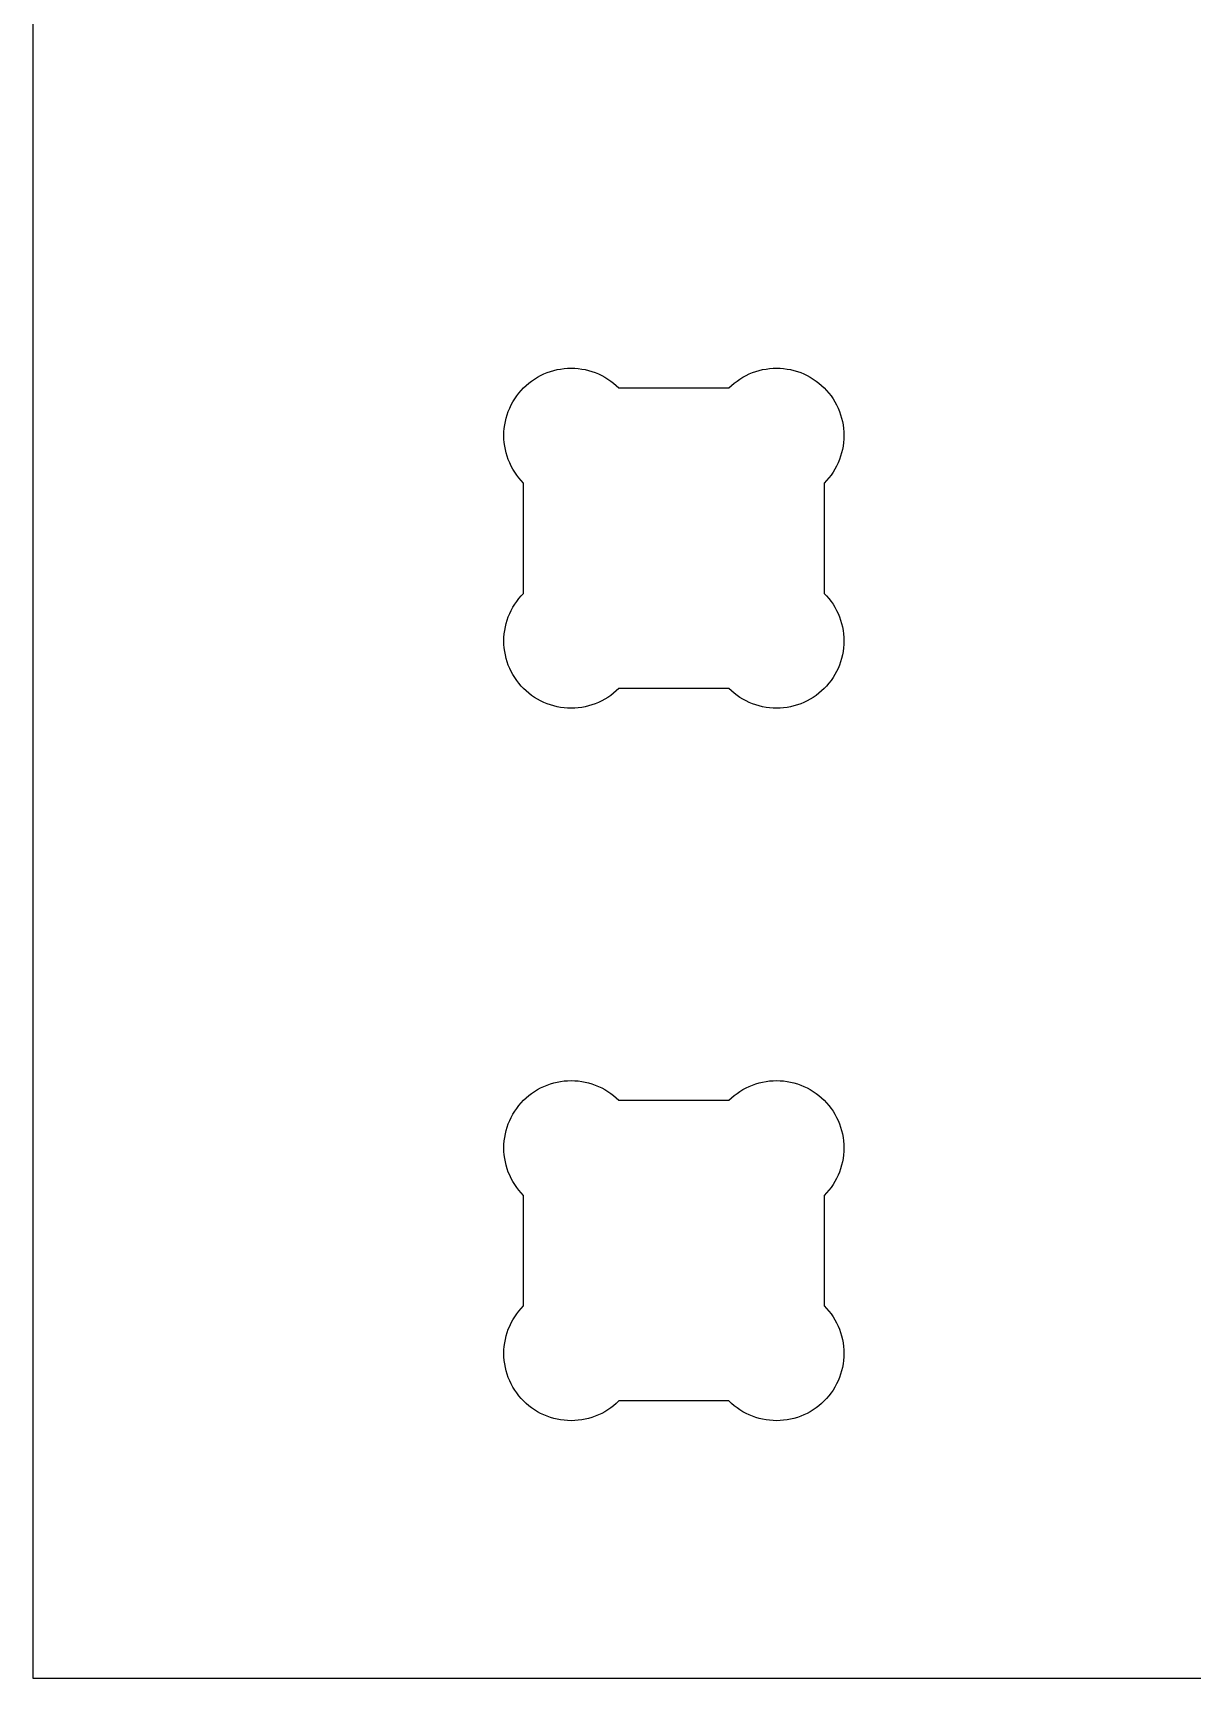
# Model space of a CAD drawing. Header units: metres. Extents: x 0 to 406, y 0 to 165.
# Drawn here: x 0 to 51.7, y 0 to 73.3 of the extents above; entities that cross this region are included whole.
import ezdxf

# ---------------------------------------------------------------- set-up
doc = ezdxf.new("R2010")
doc.units = ezdxf.units.M

msp = doc.modelspace()

# ---------------------------------------------------------------- linework, layer by layer
for p, q in [((0, 165.1), (0, 0)), ((22.3624, 57.8947), (22.4963, 57.9768)), ((22.4963, 57.9768), (22.6343, 58.0517)), ((22.6343, 58.0517), (22.7761, 58.1193)), ((22.7761, 58.1193), (22.9212, 58.1794)), ((22.9212, 58.1794), (23.0693, 58.2318)), ((23.0693, 58.2318), (23.2199, 58.2765)), ((23.2199, 58.2765), (23.3726, 58.3131)), ((23.3726, 58.3131), (23.527, 58.3417)), ((23.527, 58.3417), (23.6827, 58.3622)), ((23.6827, 58.3622), (23.8393, 58.3746)), ((23.8393, 58.3746), (23.9963, 58.3787)), ((23.9963, 58.3787), (24.1533, 58.3746)), ((24.1533, 58.3746), (24.3099, 58.3622)), ((24.3099, 58.3622), (24.4656, 58.3417)), ((24.4656, 58.3417), (24.6201, 58.3131)), ((24.6201, 58.3131), (24.7728, 58.2765)), ((24.7728, 58.2765), (24.9234, 58.2318)), ((24.9234, 58.2318), (25.0714, 58.1794)), ((25.0714, 58.1794), (25.2165, 58.1193)), ((25.2165, 58.1193), (25.3583, 58.0517)), ((25.3583, 58.0517), (25.4963, 57.9768)), ((25.4963, 57.9768), (25.6302, 57.8947)), ((31.5198, 57.8947), (31.6537, 57.9768)), ((31.6537, 57.9768), (31.7917, 58.0517)), ((31.7917, 58.0517), (31.9335, 58.1193)), ((31.9335, 58.1193), (32.0786, 58.1794)), ((32.0786, 58.1794), (32.2266, 58.2318)), ((32.2266, 58.2318), (32.3772, 58.2765)), ((32.3772, 58.2765), (32.5299, 58.3131)), ((32.5299, 58.3131), (32.6844, 58.3417)), ((32.6844, 58.3417), (32.8401, 58.3622)), ((32.8401, 58.3622), (32.9967, 58.3746)), ((32.9967, 58.3746), (33.1537, 58.3787)), ((33.1537, 58.3787), (33.3107, 58.3746)), ((33.3107, 58.3746), (33.4673, 58.3622)), ((33.4673, 58.3622), (33.623, 58.3417)), ((33.623, 58.3417), (33.7774, 58.3131)), ((33.7774, 58.3131), (33.9301, 58.2765)), ((33.9301, 58.2765), (34.0807, 58.2318)), ((34.0807, 58.2318), (34.2288, 58.1794)), ((34.2288, 58.1794), (34.3739, 58.1193)), ((34.3739, 58.1193), (34.5157, 58.0517)), ((34.5157, 58.0517), (34.6537, 57.9768)), ((34.6537, 57.9768), (34.7876, 57.8947)), ((21.5693, 57.142), (21.6649, 57.2666)), ((21.6649, 57.2666), (21.7669, 57.3861)), ((21.7669, 57.3861), (21.875, 57.5)), ((21.875, 57.5), (21.9889, 57.6081)), ((21.9889, 57.6081), (22.1084, 57.7101)), ((22.1084, 57.7101), (22.233, 57.8057)), ((22.233, 57.8057), (22.3624, 57.8947)), ((25.6302, 57.8947), (25.7597, 57.8057)), ((25.7597, 57.8057), (25.8843, 57.7101)), ((25.8843, 57.7101), (26.0037, 57.6081)), ((26.0037, 57.6081), (26.1176, 57.5)), ((26.1176, 57.5), (31.0324, 57.5)), ((31.0324, 57.5), (31.1463, 57.6081)), ((31.1463, 57.6081), (31.2657, 57.7101)), ((31.2657, 57.7101), (31.3903, 57.8057)), ((31.3903, 57.8057), (31.5198, 57.8947)), ((34.7876, 57.8947), (34.917, 57.8057)), ((34.917, 57.8057), (35.0416, 57.7101)), ((35.0416, 57.7101), (35.1611, 57.6081)), ((35.1611, 57.6081), (35.275, 57.5)), ((35.275, 57.5), (35.3831, 57.3861)), ((35.3831, 57.3861), (35.4851, 57.2666)), ((35.4851, 57.2666), (35.5807, 57.142)), ((21.1956, 56.4538), (21.2557, 56.5989)), ((21.2557, 56.5989), (21.3233, 56.7407)), ((21.3233, 56.7407), (21.3982, 56.8787)), ((21.3982, 56.8787), (21.4803, 57.0126)), ((21.4803, 57.0126), (21.5693, 57.142)), ((35.5807, 57.142), (35.6697, 57.0126)), ((35.6697, 57.0126), (35.7518, 56.8787)), ((35.7518, 56.8787), (35.8267, 56.7407)), ((35.8267, 56.7407), (35.8943, 56.5989)), ((35.8943, 56.5989), (35.9544, 56.4538)), ((21.0128, 55.6923), (21.0333, 55.848)), ((21.0333, 55.848), (21.0619, 56.0024)), ((21.0619, 56.0024), (21.0985, 56.1551)), ((21.0985, 56.1551), (21.1432, 56.3057)), ((21.1432, 56.3057), (21.1956, 56.4538)), ((35.9544, 56.4538), (36.0068, 56.3057)), ((36.0068, 56.3057), (36.0515, 56.1551)), ((36.0515, 56.1551), (36.0881, 56.0024)), ((36.0881, 56.0024), (36.1167, 55.848)), ((36.1167, 55.848), (36.1372, 55.6923)), ((20.9963, 55.3787), (21.0004, 55.5357)), ((21.0004, 55.2217), (20.9963, 55.3787)), ((21.0004, 55.5357), (21.0128, 55.6923)), ((21.0128, 55.0651), (21.0004, 55.2217)), ((21.0333, 54.9094), (21.0128, 55.0651)), ((36.1372, 55.0651), (36.1167, 54.9094)), ((36.1372, 55.6923), (36.1496, 55.5357)), ((36.1496, 55.2217), (36.1372, 55.0651)), ((36.1496, 55.5357), (36.1537, 55.3787)), ((36.1537, 55.3787), (36.1496, 55.2217)), ((21.0619, 54.7549), (21.0333, 54.9094)), ((21.0985, 54.6022), (21.0619, 54.7549)), ((21.1432, 54.4516), (21.0985, 54.6022)), ((21.1956, 54.3036), (21.1432, 54.4516)), ((21.2557, 54.1585), (21.1956, 54.3036)), ((35.9544, 54.3036), (35.8943, 54.1585)), ((36.0068, 54.4516), (35.9544, 54.3036)), ((36.0515, 54.6022), (36.0068, 54.4516)), ((36.0881, 54.7549), (36.0515, 54.6022)), ((36.1167, 54.9094), (36.0881, 54.7549)), ((21.3233, 54.0167), (21.2557, 54.1585)), ((21.3982, 53.8787), (21.3233, 54.0167)), ((21.4803, 53.7448), (21.3982, 53.8787)), ((21.5693, 53.6153), (21.4803, 53.7448)), ((21.6649, 53.4907), (21.5693, 53.6153)), ((35.5807, 53.6153), (35.4851, 53.4907)), ((35.6697, 53.7448), (35.5807, 53.6153)), ((35.7518, 53.8787), (35.6697, 53.7448)), ((35.8267, 54.0167), (35.7518, 53.8787)), ((35.8943, 54.1585), (35.8267, 54.0167)), ((21.7669, 53.3713), (21.6649, 53.4907)), ((21.875, 53.2574), (21.7669, 53.3713)), ((21.875, 48.3426), (21.875, 53.2574)), ((35.3831, 53.3713), (35.275, 53.2574)), ((35.275, 53.2574), (35.275, 48.3426)), ((35.4851, 53.4907), (35.3831, 53.3713)), ((21.3233, 47.5833), (21.3982, 47.7213)), ((21.3982, 47.7213), (21.4803, 47.8552)), ((21.4803, 47.8552), (21.5693, 47.9847)), ((21.5693, 47.9847), (21.6649, 48.1093)), ((21.6649, 48.1093), (21.7669, 48.2287)), ((21.7669, 48.2287), (21.875, 48.3426)), ((35.275, 48.3426), (35.3831, 48.2287)), ((35.3831, 48.2287), (35.4851, 48.1093)), ((35.4851, 48.1093), (35.5807, 47.9847)), ((35.5807, 47.9847), (35.6697, 47.8552)), ((35.6697, 47.8552), (35.7518, 47.7213)), ((35.7518, 47.7213), (35.8267, 47.5833)), ((21.0619, 46.8451), (21.0985, 46.9978)), ((21.0985, 46.9978), (21.1432, 47.1484)), ((21.1432, 47.1484), (21.1956, 47.2964)), ((21.1956, 47.2964), (21.2557, 47.4415)), ((21.2557, 47.4415), (21.3233, 47.5833)), ((35.8267, 47.5833), (35.8943, 47.4415)), ((35.8943, 47.4415), (35.9544, 47.2964)), ((35.9544, 47.2964), (36.0068, 47.1484)), ((36.0068, 47.1484), (36.0515, 46.9978)), ((36.0515, 46.9978), (36.0881, 46.8451)), ((20.9963, 46.2213), (21.0004, 46.3783)), ((21.0004, 46.0643), (20.9963, 46.2213)), ((21.0004, 46.3783), (21.0128, 46.5349)), ((21.0128, 46.5349), (21.0333, 46.6906)), ((21.0333, 46.6906), (21.0619, 46.8451)), ((36.0881, 46.8451), (36.1167, 46.6906)), ((36.1167, 46.6906), (36.1372, 46.5349)), ((36.1372, 46.5349), (36.1496, 46.3783)), ((36.1496, 46.3783), (36.1537, 46.2213)), ((36.1537, 46.2213), (36.1496, 46.0643)), ((21.0128, 45.9077), (21.0004, 46.0643)), ((21.0333, 45.752), (21.0128, 45.9077)), ((21.0619, 45.5976), (21.0333, 45.752)), ((21.0985, 45.4449), (21.0619, 45.5976)), ((36.0881, 45.5976), (36.0515, 45.4449)), ((36.1167, 45.752), (36.0881, 45.5976)), ((36.1372, 45.9077), (36.1167, 45.752)), ((36.1496, 46.0643), (36.1372, 45.9077)), ((21.1432, 45.2943), (21.0985, 45.4449)), ((21.1956, 45.1462), (21.1432, 45.2943)), ((21.2557, 45.0011), (21.1956, 45.1462)), ((21.3233, 44.8593), (21.2557, 45.0011)), ((21.3982, 44.7213), (21.3233, 44.8593)), ((35.8267, 44.8593), (35.7518, 44.7213)), ((35.8943, 45.0011), (35.8267, 44.8593)), ((35.9544, 45.1462), (35.8943, 45.0011)), ((36.0068, 45.2943), (35.9544, 45.1462)), ((36.0515, 45.4449), (36.0068, 45.2943)), ((21.4803, 44.5874), (21.3982, 44.7213)), ((21.5693, 44.458), (21.4803, 44.5874)), ((21.6649, 44.3334), (21.5693, 44.458)), ((21.7669, 44.2139), (21.6649, 44.3334)), ((21.875, 44.1), (21.7669, 44.2139)), ((21.9889, 43.9919), (21.875, 44.1)), ((26.1176, 44.1), (26.0037, 43.9919)), ((31.0324, 44.1), (26.1176, 44.1)), ((31.1463, 43.9919), (31.0324, 44.1)), ((35.275, 44.1), (35.1611, 43.9919)), ((35.3831, 44.2139), (35.275, 44.1)), ((35.4851, 44.3334), (35.3831, 44.2139)), ((35.5807, 44.458), (35.4851, 44.3334)), ((35.6697, 44.5874), (35.5807, 44.458)), ((35.7518, 44.7213), (35.6697, 44.5874)), ((22.1084, 43.8899), (21.9889, 43.9919)), ((22.233, 43.7943), (22.1084, 43.8899)), ((22.3624, 43.7053), (22.233, 43.7943)), ((22.4963, 43.6232), (22.3624, 43.7053)), ((22.6343, 43.5483), (22.4963, 43.6232)), ((22.7761, 43.4807), (22.6343, 43.5483)), ((22.9212, 43.4206), (22.7761, 43.4807)), ((23.0693, 43.3682), (22.9212, 43.4206)), ((23.2199, 43.3235), (23.0693, 43.3682)), ((23.3726, 43.2869), (23.2199, 43.3235)), ((23.527, 43.2583), (23.3726, 43.2869)), ((24.6201, 43.2869), (24.4656, 43.2583)), ((24.7728, 43.3235), (24.6201, 43.2869)), ((24.9234, 43.3682), (24.7728, 43.3235)), ((25.0714, 43.4206), (24.9234, 43.3682)), ((25.2165, 43.4807), (25.0714, 43.4206)), ((25.3583, 43.5483), (25.2165, 43.4807)), ((25.4963, 43.6232), (25.3583, 43.5483)), ((25.6302, 43.7053), (25.4963, 43.6232)), ((25.7597, 43.7943), (25.6302, 43.7053)), ((25.8843, 43.8899), (25.7597, 43.7943)), ((26.0037, 43.9919), (25.8843, 43.8899)), ((31.2657, 43.8899), (31.1463, 43.9919)), ((31.3903, 43.7943), (31.2657, 43.8899)), ((31.5198, 43.7053), (31.3903, 43.7943)), ((31.6537, 43.6232), (31.5198, 43.7053)), ((31.7917, 43.5483), (31.6537, 43.6232)), ((31.9335, 43.4807), (31.7917, 43.5483)), ((32.0786, 43.4206), (31.9335, 43.4807)), ((32.2266, 43.3682), (32.0786, 43.4206)), ((32.3772, 43.3235), (32.2266, 43.3682)), ((32.5299, 43.2869), (32.3772, 43.3235)), ((32.6844, 43.2583), (32.5299, 43.2869)), ((33.7774, 43.2869), (33.623, 43.2583)), ((33.9301, 43.3235), (33.7774, 43.2869)), ((34.0807, 43.3682), (33.9301, 43.3235)), ((34.2288, 43.4206), (34.0807, 43.3682)), ((34.3739, 43.4807), (34.2288, 43.4206)), ((34.5157, 43.5483), (34.3739, 43.4807)), ((34.6537, 43.6232), (34.5157, 43.5483)), ((34.7876, 43.7053), (34.6537, 43.6232)), ((34.917, 43.7943), (34.7876, 43.7053)), ((35.0416, 43.8899), (34.917, 43.7943)), ((35.1611, 43.9919), (35.0416, 43.8899)), ((23.6827, 43.2378), (23.527, 43.2583)), ((23.8393, 43.2254), (23.6827, 43.2378)), ((23.9963, 43.2213), (23.8393, 43.2254)), ((24.1533, 43.2254), (23.9963, 43.2213)), ((24.3099, 43.2378), (24.1533, 43.2254)), ((24.4656, 43.2583), (24.3099, 43.2378)), ((32.8401, 43.2378), (32.6844, 43.2583)), ((32.9967, 43.2254), (32.8401, 43.2378)), ((33.1537, 43.2213), (32.9967, 43.2254)), ((33.3107, 43.2254), (33.1537, 43.2213)), ((33.4673, 43.2378), (33.3107, 43.2254)), ((33.623, 43.2583), (33.4673, 43.2378)), ((22.7761, 26.3693), (22.9212, 26.4294)), ((22.9212, 26.4294), (23.0693, 26.4818)), ((23.0693, 26.4818), (23.2199, 26.5265)), ((23.2199, 26.5265), (23.3726, 26.5631)), ((23.3726, 26.5631), (23.527, 26.5917)), ((23.527, 26.5917), (23.6827, 26.6122)), ((23.6827, 26.6122), (23.8393, 26.6246)), ((23.8393, 26.6246), (23.9963, 26.6287)), ((23.9963, 26.6287), (24.1533, 26.6246)), ((24.1533, 26.6246), (24.3099, 26.6122)), ((24.3099, 26.6122), (24.4656, 26.5917)), ((24.4656, 26.5917), (24.6201, 26.5631)), ((24.6201, 26.5631), (24.7728, 26.5265)), ((24.7728, 26.5265), (24.9234, 26.4818)), ((24.9234, 26.4818), (25.0714, 26.4294)), ((25.0714, 26.4294), (25.2165, 26.3693)), ((31.9335, 26.3693), (32.0786, 26.4294)), ((32.0786, 26.4294), (32.2266, 26.4818)), ((32.2266, 26.4818), (32.3772, 26.5265)), ((32.3772, 26.5265), (32.5299, 26.5631)), ((32.5299, 26.5631), (32.6844, 26.5917)), ((32.6844, 26.5917), (32.8401, 26.6122)), ((32.8401, 26.6122), (32.9967, 26.6246)), ((32.9967, 26.6246), (33.1537, 26.6287)), ((33.1537, 26.6287), (33.3107, 26.6246)), ((33.3107, 26.6246), (33.4673, 26.6122)), ((33.4673, 26.6122), (33.623, 26.5917)), ((33.623, 26.5917), (33.7774, 26.5631)), ((33.7774, 26.5631), (33.9301, 26.5265)), ((33.9301, 26.5265), (34.0807, 26.4818)), ((34.0807, 26.4818), (34.2288, 26.4294)), ((34.2288, 26.4294), (34.3739, 26.3693)), ((21.7669, 25.6361), (21.875, 25.75)), ((21.875, 25.75), (21.9889, 25.8581)), ((21.9889, 25.8581), (22.1084, 25.9601)), ((22.1084, 25.9601), (22.233, 26.0557)), ((22.233, 26.0557), (22.3624, 26.1447)), ((22.3624, 26.1447), (22.4963, 26.2268)), ((22.4963, 26.2268), (22.6343, 26.3017)), ((22.6343, 26.3017), (22.7761, 26.3693)), ((25.2165, 26.3693), (25.3583, 26.3017)), ((25.3583, 26.3017), (25.4963, 26.2268)), ((25.4963, 26.2268), (25.6302, 26.1447)), ((25.6302, 26.1447), (25.7597, 26.0557)), ((25.7597, 26.0557), (25.8843, 25.9601)), ((25.8843, 25.9601), (26.0037, 25.8581)), ((26.0037, 25.8581), (26.1176, 25.75)), ((26.1176, 25.75), (31.0324, 25.75)), ((31.0324, 25.75), (31.1463, 25.8581)), ((31.1463, 25.8581), (31.2657, 25.9601)), ((31.2657, 25.9601), (31.3903, 26.0557)), ((31.3903, 26.0557), (31.5198, 26.1447)), ((31.5198, 26.1447), (31.6537, 26.2268)), ((31.6537, 26.2268), (31.7917, 26.3017)), ((31.7917, 26.3017), (31.9335, 26.3693)), ((34.3739, 26.3693), (34.5157, 26.3017)), ((34.5157, 26.3017), (34.6537, 26.2268)), ((34.6537, 26.2268), (34.7876, 26.1447)), ((34.7876, 26.1447), (34.917, 26.0557)), ((34.917, 26.0557), (35.0416, 25.9601)), ((35.0416, 25.9601), (35.1611, 25.8581)), ((35.1611, 25.8581), (35.275, 25.75)), ((35.275, 25.75), (35.3831, 25.6361)), ((21.2557, 24.8489), (21.3233, 24.9907)), ((21.3233, 24.9907), (21.3982, 25.1287)), ((21.3982, 25.1287), (21.4803, 25.2626)), ((21.4803, 25.2626), (21.5693, 25.392)), ((21.5693, 25.392), (21.6649, 25.5166)), ((21.6649, 25.5166), (21.7669, 25.6361)), ((35.3831, 25.6361), (35.4851, 25.5166)), ((35.4851, 25.5166), (35.5807, 25.392)), ((35.5807, 25.392), (35.6697, 25.2626)), ((35.6697, 25.2626), (35.7518, 25.1287)), ((35.7518, 25.1287), (35.8267, 24.9907)), ((35.8267, 24.9907), (35.8943, 24.8489)), ((21.0333, 24.098), (21.0619, 24.2524)), ((21.0619, 24.2524), (21.0985, 24.4051)), ((21.0985, 24.4051), (21.1432, 24.5557)), ((21.1432, 24.5557), (21.1956, 24.7038)), ((21.1956, 24.7038), (21.2557, 24.8489)), ((35.8943, 24.8489), (35.9544, 24.7038)), ((35.9544, 24.7038), (36.0068, 24.5557)), ((36.0068, 24.5557), (36.0515, 24.4051)), ((36.0515, 24.4051), (36.0881, 24.2524)), ((36.0881, 24.2524), (36.1167, 24.098)), ((20.9963, 23.6287), (21.0004, 23.7857)), ((21.0004, 23.4717), (20.9963, 23.6287)), ((21.0004, 23.7857), (21.0128, 23.9423)), ((21.0128, 23.3151), (21.0004, 23.4717)), ((21.0128, 23.9423), (21.0333, 24.098)), ((36.1167, 24.098), (36.1372, 23.9423)), ((36.1372, 23.9423), (36.1496, 23.7857)), ((36.1496, 23.4717), (36.1372, 23.3151)), ((36.1496, 23.7857), (36.1537, 23.6287)), ((36.1537, 23.6287), (36.1496, 23.4717)), ((21.0333, 23.1594), (21.0128, 23.3151)), ((21.0619, 23.0049), (21.0333, 23.1594)), ((21.0985, 22.8522), (21.0619, 23.0049)), ((21.1432, 22.7016), (21.0985, 22.8522)), ((36.0515, 22.8522), (36.0068, 22.7016)), ((36.0881, 23.0049), (36.0515, 22.8522)), ((36.1167, 23.1594), (36.0881, 23.0049)), ((36.1372, 23.3151), (36.1167, 23.1594)), ((21.1956, 22.5536), (21.1432, 22.7016)), ((21.2557, 22.4085), (21.1956, 22.5536)), ((21.3233, 22.2667), (21.2557, 22.4085)), ((21.3982, 22.1287), (21.3233, 22.2667)), ((21.4803, 21.9948), (21.3982, 22.1287)), ((35.7518, 22.1287), (35.6697, 21.9948)), ((35.8267, 22.2667), (35.7518, 22.1287)), ((35.8943, 22.4085), (35.8267, 22.2667)), ((35.9544, 22.5536), (35.8943, 22.4085)), ((36.0068, 22.7016), (35.9544, 22.5536)), ((21.5693, 21.8653), (21.4803, 21.9948)), ((21.6649, 21.7407), (21.5693, 21.8653)), ((21.7669, 21.6213), (21.6649, 21.7407)), ((21.875, 21.5074), (21.7669, 21.6213)), ((21.875, 16.5926), (21.875, 21.5074)), ((35.3831, 21.6213), (35.275, 21.5074)), ((35.275, 21.5074), (35.275, 16.5926)), ((35.4851, 21.7407), (35.3831, 21.6213)), ((35.5807, 21.8653), (35.4851, 21.7407)), ((35.6697, 21.9948), (35.5807, 21.8653)), ((21.4803, 16.1052), (21.5693, 16.2347)), ((21.5693, 16.2347), (21.6649, 16.3593)), ((21.6649, 16.3593), (21.7669, 16.4787)), ((21.7669, 16.4787), (21.875, 16.5926)), ((35.275, 16.5926), (35.3831, 16.4787)), ((35.3831, 16.4787), (35.4851, 16.3593)), ((35.4851, 16.3593), (35.5807, 16.2347)), ((35.5807, 16.2347), (35.6697, 16.1052)), ((21.0985, 15.2478), (21.1432, 15.3984)), ((21.1432, 15.3984), (21.1956, 15.5464)), ((21.1956, 15.5464), (21.2557, 15.6915)), ((21.2557, 15.6915), (21.3233, 15.8333)), ((21.3233, 15.8333), (21.3982, 15.9713)), ((21.3982, 15.9713), (21.4803, 16.1052)), ((35.6697, 16.1052), (35.7518, 15.9713)), ((35.7518, 15.9713), (35.8267, 15.8333)), ((35.8267, 15.8333), (35.8943, 15.6915)), ((35.8943, 15.6915), (35.9544, 15.5464)), ((35.9544, 15.5464), (36.0068, 15.3984)), ((36.0068, 15.3984), (36.0515, 15.2478)), ((21.0004, 14.6283), (21.0128, 14.7849)), ((21.0128, 14.7849), (21.0333, 14.9406)), ((21.0333, 14.9406), (21.0619, 15.0951)), ((21.0619, 15.0951), (21.0985, 15.2478)), ((36.0515, 15.2478), (36.0881, 15.0951)), ((36.0881, 15.0951), (36.1167, 14.9406)), ((36.1167, 14.9406), (36.1372, 14.7849)), ((36.1372, 14.7849), (36.1496, 14.6283)), ((20.9963, 14.4713), (21.0004, 14.6283)), ((21.0004, 14.3143), (20.9963, 14.4713)), ((21.0128, 14.1577), (21.0004, 14.3143)), ((21.0333, 14.002), (21.0128, 14.1577)), ((21.0619, 13.8476), (21.0333, 14.002)), ((36.1167, 14.002), (36.0881, 13.8476)), ((36.1372, 14.1577), (36.1167, 14.002)), ((36.1496, 14.3143), (36.1372, 14.1577)), ((36.1496, 14.6283), (36.1537, 14.4713)), ((36.1537, 14.4713), (36.1496, 14.3143)), ((21.0985, 13.6949), (21.0619, 13.8476)), ((21.1432, 13.5443), (21.0985, 13.6949)), ((21.1956, 13.3962), (21.1432, 13.5443)), ((21.2557, 13.2511), (21.1956, 13.3962)), ((21.3233, 13.1093), (21.2557, 13.2511)), ((35.8943, 13.2511), (35.8267, 13.1093)), ((35.9544, 13.3962), (35.8943, 13.2511)), ((36.0068, 13.5443), (35.9544, 13.3962)), ((36.0515, 13.6949), (36.0068, 13.5443)), ((36.0881, 13.8476), (36.0515, 13.6949)), ((21.3982, 12.9713), (21.3233, 13.1093)), ((21.4803, 12.8374), (21.3982, 12.9713)), ((21.5693, 12.708), (21.4803, 12.8374)), ((21.6649, 12.5834), (21.5693, 12.708)), ((21.7669, 12.4639), (21.6649, 12.5834)), ((35.4851, 12.5834), (35.3831, 12.4639)), ((35.5807, 12.708), (35.4851, 12.5834)), ((35.6697, 12.8374), (35.5807, 12.708)), ((35.7518, 12.9713), (35.6697, 12.8374)), ((35.8267, 13.1093), (35.7518, 12.9713)), ((21.875, 12.35), (21.7669, 12.4639)), ((21.9889, 12.2419), (21.875, 12.35)), ((22.1084, 12.1399), (21.9889, 12.2419)), ((22.233, 12.0443), (22.1084, 12.1399)), ((22.3624, 11.9553), (22.233, 12.0443)), ((22.4963, 11.8732), (22.3624, 11.9553)), ((22.6343, 11.7983), (22.4963, 11.8732)), ((22.7761, 11.7307), (22.6343, 11.7983)), ((25.3583, 11.7983), (25.2165, 11.7307)), ((25.4963, 11.8732), (25.3583, 11.7983)), ((25.6302, 11.9553), (25.4963, 11.8732)), ((25.7597, 12.0443), (25.6302, 11.9553)), ((25.8843, 12.1399), (25.7597, 12.0443)), ((26.0037, 12.2419), (25.8843, 12.1399)), ((26.1176, 12.35), (26.0037, 12.2419)), ((31.0324, 12.35), (26.1176, 12.35)), ((31.1463, 12.2419), (31.0324, 12.35)), ((31.2657, 12.1399), (31.1463, 12.2419)), ((31.3903, 12.0443), (31.2657, 12.1399)), ((31.5198, 11.9553), (31.3903, 12.0443)), ((31.6537, 11.8732), (31.5198, 11.9553)), ((31.7917, 11.7983), (31.6537, 11.8732)), ((31.9335, 11.7307), (31.7917, 11.7983)), ((34.5157, 11.7983), (34.3739, 11.7307)), ((34.6537, 11.8732), (34.5157, 11.7983)), ((34.7876, 11.9553), (34.6537, 11.8732)), ((34.917, 12.0443), (34.7876, 11.9553)), ((35.0416, 12.1399), (34.917, 12.0443)), ((35.1611, 12.2419), (35.0416, 12.1399)), ((35.275, 12.35), (35.1611, 12.2419)), ((35.3831, 12.4639), (35.275, 12.35)), ((22.9212, 11.6706), (22.7761, 11.7307)), ((23.0693, 11.6182), (22.9212, 11.6706)), ((23.2199, 11.5735), (23.0693, 11.6182)), ((23.3726, 11.5369), (23.2199, 11.5735)), ((23.527, 11.5083), (23.3726, 11.5369)), ((23.6827, 11.4878), (23.527, 11.5083)), ((23.8393, 11.4754), (23.6827, 11.4878)), ((23.9963, 11.4713), (23.8393, 11.4754)), ((24.1533, 11.4754), (23.9963, 11.4713)), ((24.3099, 11.4878), (24.1533, 11.4754)), ((24.4656, 11.5083), (24.3099, 11.4878)), ((24.6201, 11.5369), (24.4656, 11.5083)), ((24.7728, 11.5735), (24.6201, 11.5369)), ((24.9234, 11.6182), (24.7728, 11.5735)), ((25.0714, 11.6706), (24.9234, 11.6182)), ((25.2165, 11.7307), (25.0714, 11.6706)), ((32.0786, 11.6706), (31.9335, 11.7307)), ((32.2266, 11.6182), (32.0786, 11.6706)), ((32.3772, 11.5735), (32.2266, 11.6182)), ((32.5299, 11.5369), (32.3772, 11.5735)), ((32.6844, 11.5083), (32.5299, 11.5369)), ((32.8401, 11.4878), (32.6844, 11.5083)), ((32.9967, 11.4754), (32.8401, 11.4878)), ((33.1537, 11.4713), (32.9967, 11.4754)), ((33.3107, 11.4754), (33.1537, 11.4713)), ((33.4673, 11.4878), (33.3107, 11.4754)), ((33.623, 11.5083), (33.4673, 11.4878)), ((33.7774, 11.5369), (33.623, 11.5083)), ((33.9301, 11.5735), (33.7774, 11.5369)), ((34.0807, 11.6182), (33.9301, 11.5735)), ((34.2288, 11.6706), (34.0807, 11.6182)), ((34.3739, 11.7307), (34.2288, 11.6706)), ((0, 0), (406.4, 0))]:
    msp.add_line(p, q)

doc.saveas('drawing.dxf')
